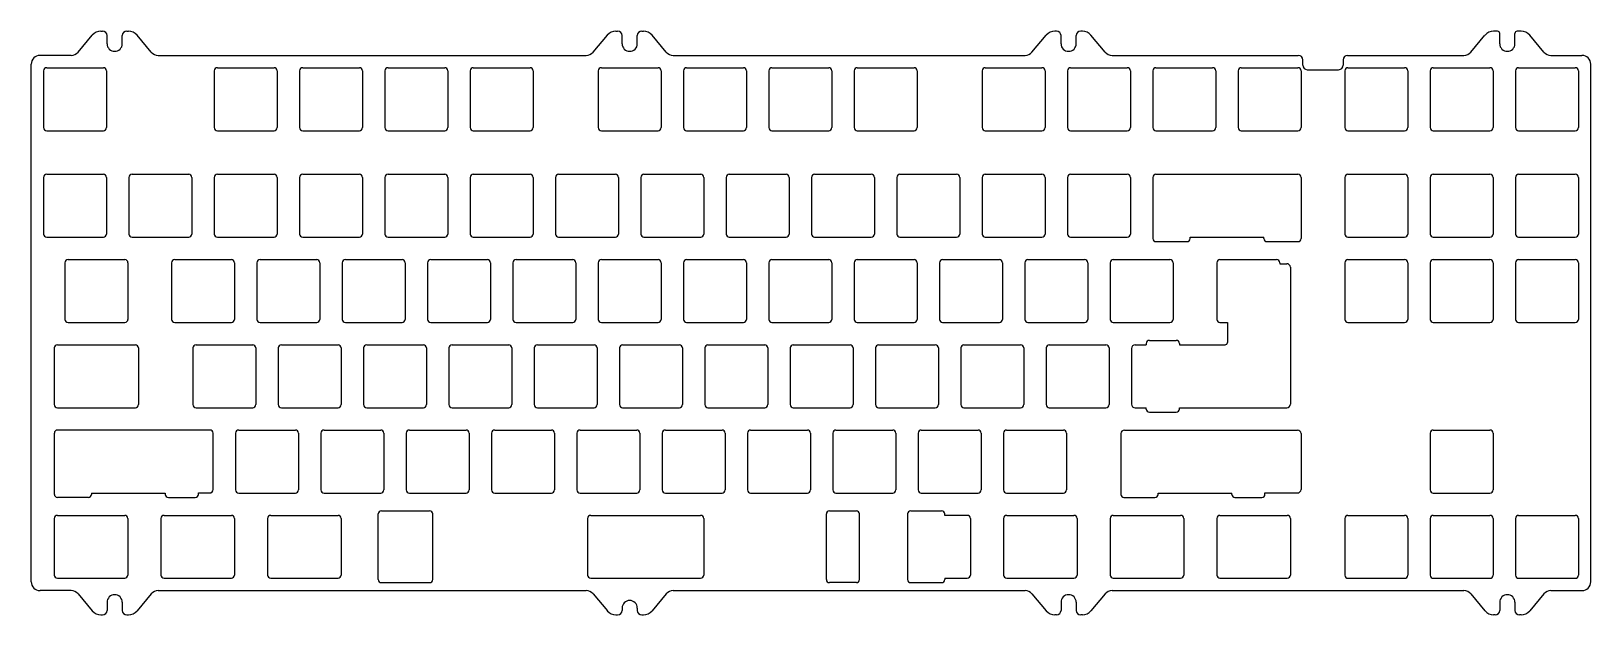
# Model space of a CAD drawing. Header units: millimetres. Extents: x -1058 to -710, y 1269 to 1399.
import ezdxf

# ---------------------------------------------------------------- set-up
doc = ezdxf.new("R2010")
doc.units = ezdxf.units.MM
doc.layers.add('C', color=4, linetype='Continuous')

msp = doc.modelspace()

# ---------------------------------------------------------------- linework, layer by layer
at = {"layer": 'C'}
for p, q in [((-1047.57, 1394.36), (-1044.39, 1398.15)), ((-1042.47, 1399.04), (-1042.09, 1399.04)), ((-1041.09, 1396.24), (-1041.09, 1398.04)), ((-1037.69, 1396.24), (-1037.69, 1398.04)), ((-1036.69, 1399.04), (-1036.31, 1399.04)), ((-1031.22, 1394.36), (-1034.4, 1398.15)), ((-932.58, 1394.36), (-929.39, 1398.15)), ((-927.48, 1399.04), (-927.1, 1399.04)), ((-926.1, 1396.24), (-926.1, 1398.04)), ((-922.7, 1396.24), (-922.7, 1398.04)), ((-921.7, 1399.04), (-921.32, 1399.04)), ((-916.22, 1394.36), (-919.41, 1398.15)), ((-834.58, 1394.36), (-831.39, 1398.15)), ((-829.1, 1399.04), (-829.48, 1399.04)), ((-828.1, 1396.24), (-828.1, 1398.04)), ((-824.7, 1396.24), (-824.7, 1398.04)), ((-823.32, 1399.04), (-823.7, 1399.04)), ((-818.22, 1394.36), (-821.41, 1398.15)), ((-736.62, 1394.36), (-733.44, 1398.15)), ((-730.65, 1399.04), (-731.52, 1399.04)), ((-730.15, 1396.24), (-730.15, 1398.54)), ((-726.75, 1396.24), (-726.75, 1398.54)), ((-725.37, 1399.04), (-726.25, 1399.04)), ((-720.27, 1394.36), (-723.45, 1398.15)), ((-1049.1, 1393.64), (-1056.03, 1393.64)), ((-1029.68, 1393.64), (-934.11, 1393.64)), ((-914.69, 1393.64), (-836.11, 1393.64)), ((-816.69, 1393.64), (-775.12, 1393.64)), ((-764.12, 1393.64), (-738.15, 1393.64)), ((-718.74, 1393.64), (-711.81, 1393.64)), ((-1058.03, 1276.03), (-1058.03, 1391.64)), ((-1055.26, 1390.17), (-1055.26, 1377.51)), ((-1054.56, 1390.87), (-1041.9, 1390.87)), ((-1041.2, 1390.17), (-1041.2, 1377.51)), ((-1017.16, 1390.17), (-1017.16, 1377.51)), ((-1016.46, 1390.87), (-1003.8, 1390.87)), ((-1003.1, 1390.17), (-1003.1, 1377.51)), ((-998.11, 1390.17), (-998.11, 1377.51)), ((-997.41, 1390.87), (-984.75, 1390.87)), ((-984.05, 1390.17), (-984.05, 1377.51)), ((-979.06, 1390.17), (-979.06, 1377.51)), ((-978.36, 1390.87), (-965.7, 1390.87)), ((-965, 1390.17), (-965, 1377.51)), ((-960.01, 1390.17), (-960.01, 1377.51)), ((-959.31, 1390.87), (-946.65, 1390.87)), ((-945.95, 1390.17), (-945.95, 1377.51)), ((-931.43, 1390.17), (-931.43, 1377.51)), ((-930.73, 1390.87), (-918.07, 1390.87)), ((-917.37, 1390.17), (-917.37, 1377.51)), ((-912.38, 1390.17), (-912.38, 1377.51)), ((-911.68, 1390.87), (-899.02, 1390.87)), ((-898.32, 1390.17), (-898.32, 1377.51)), ((-893.33, 1390.17), (-893.33, 1377.51)), ((-892.63, 1390.87), (-879.97, 1390.87)), ((-879.27, 1390.17), (-879.27, 1377.51)), ((-874.28, 1390.17), (-874.28, 1377.51)), ((-873.58, 1390.87), (-860.92, 1390.87)), ((-860.22, 1390.17), (-860.22, 1377.51)), ((-845.71, 1390.17), (-845.71, 1377.51)), ((-845.01, 1390.87), (-832.35, 1390.87)), ((-831.65, 1390.17), (-831.65, 1377.51)), ((-826.66, 1390.17), (-826.66, 1377.51)), ((-825.96, 1390.87), (-813.3, 1390.87)), ((-812.6, 1390.17), (-812.6, 1377.51)), ((-807.61, 1390.17), (-807.61, 1377.51)), ((-806.91, 1390.87), (-794.25, 1390.87)), ((-793.55, 1390.17), (-793.55, 1377.51)), ((-788.56, 1390.17), (-788.56, 1377.51)), ((-787.86, 1390.87), (-775.2, 1390.87)), ((-774.5, 1390.17), (-774.5, 1377.51)), ((-774.12, 1391.44), (-774.12, 1392.64)), ((-773.12, 1390.44), (-766.12, 1390.44)), ((-765.12, 1392.64), (-765.12, 1391.44)), ((-764.74, 1390.17), (-764.74, 1377.51)), ((-764.04, 1390.87), (-751.38, 1390.87)), ((-750.68, 1390.17), (-750.68, 1377.51)), ((-745.69, 1390.17), (-745.69, 1377.51)), ((-744.99, 1390.87), (-732.33, 1390.87)), ((-731.63, 1390.17), (-731.63, 1377.51)), ((-726.64, 1390.17), (-726.64, 1377.51)), ((-725.94, 1390.87), (-713.28, 1390.87)), ((-712.58, 1390.17), (-712.58, 1377.51)), ((-709.81, 1276.03), (-709.81, 1391.64)), ((-1054.56, 1376.81), (-1041.9, 1376.81)), ((-1016.46, 1376.81), (-1003.8, 1376.81)), ((-997.41, 1376.81), (-984.75, 1376.81)), ((-978.36, 1376.81), (-965.7, 1376.81)), ((-959.31, 1376.81), (-946.65, 1376.81)), ((-930.73, 1376.81), (-918.07, 1376.81)), ((-911.68, 1376.81), (-899.02, 1376.81)), ((-892.63, 1376.81), (-879.97, 1376.81)), ((-873.58, 1376.81), (-860.92, 1376.81)), ((-845.01, 1376.81), (-832.35, 1376.81)), ((-825.96, 1376.81), (-813.3, 1376.81)), ((-806.91, 1376.81), (-794.25, 1376.81)), ((-787.86, 1376.81), (-775.2, 1376.81)), ((-764.04, 1376.81), (-751.38, 1376.81)), ((-744.99, 1376.81), (-732.33, 1376.81)), ((-725.94, 1376.81), (-713.28, 1376.81)), ((-1055.26, 1366.36), (-1055.26, 1353.7)), ((-1054.56, 1367.06), (-1041.9, 1367.06)), ((-1041.2, 1366.36), (-1041.2, 1353.7)), ((-1036.21, 1366.36), (-1036.21, 1353.7)), ((-1035.51, 1367.06), (-1022.85, 1367.06)), ((-1022.15, 1366.36), (-1022.15, 1353.7)), ((-1017.16, 1366.36), (-1017.16, 1353.7)), ((-1016.46, 1367.06), (-1003.8, 1367.06)), ((-1003.1, 1366.36), (-1003.1, 1353.7)), ((-998.11, 1366.36), (-998.11, 1353.7)), ((-997.41, 1367.06), (-984.75, 1367.06)), ((-984.05, 1366.36), (-984.05, 1353.7)), ((-979.06, 1366.36), (-979.06, 1353.7)), ((-978.36, 1367.06), (-965.7, 1367.06)), ((-965, 1366.36), (-965, 1353.7)), ((-960.01, 1366.36), (-960.01, 1353.7)), ((-959.31, 1367.06), (-946.65, 1367.06)), ((-945.95, 1366.36), (-945.95, 1353.7)), ((-940.96, 1366.36), (-940.96, 1353.7)), ((-940.26, 1367.06), (-927.6, 1367.06)), ((-926.9, 1366.36), (-926.9, 1353.7)), ((-921.91, 1366.36), (-921.91, 1353.7)), ((-921.21, 1367.06), (-908.55, 1367.06)), ((-907.85, 1366.36), (-907.85, 1353.7)), ((-902.86, 1366.36), (-902.86, 1353.7)), ((-902.16, 1367.06), (-889.5, 1367.06)), ((-888.8, 1366.36), (-888.8, 1353.7)), ((-883.81, 1366.36), (-883.81, 1353.7)), ((-883.11, 1367.06), (-870.45, 1367.06)), ((-869.75, 1366.36), (-869.75, 1353.7)), ((-864.76, 1366.36), (-864.76, 1353.7)), ((-864.06, 1367.06), (-851.4, 1367.06)), ((-850.7, 1366.36), (-850.7, 1353.7)), ((-845.71, 1366.36), (-845.71, 1353.7)), ((-845.01, 1367.06), (-832.35, 1367.06)), ((-831.65, 1366.36), (-831.65, 1353.7)), ((-826.66, 1366.36), (-826.66, 1353.7)), ((-825.96, 1367.06), (-813.3, 1367.06)), ((-812.6, 1366.36), (-812.6, 1353.7)), ((-807.6, 1366.36), (-807.6, 1352.71)), ((-806.9, 1367.06), (-775.21, 1367.06)), ((-774.51, 1366.36), (-774.51, 1352.71)), ((-764.74, 1366.36), (-764.74, 1353.7)), ((-764.04, 1367.06), (-751.38, 1367.06)), ((-750.68, 1366.36), (-750.68, 1353.7)), ((-745.69, 1366.36), (-745.69, 1353.7)), ((-744.99, 1367.06), (-732.33, 1367.06)), ((-731.63, 1366.36), (-731.63, 1353.7)), ((-726.64, 1366.36), (-726.64, 1353.7)), ((-725.94, 1367.06), (-713.28, 1367.06)), ((-712.58, 1366.36), (-712.58, 1353.7)), ((-1054.56, 1353), (-1041.9, 1353)), ((-1035.51, 1353), (-1022.85, 1353)), ((-1016.46, 1353), (-1003.8, 1353)), ((-997.41, 1353), (-984.75, 1353)), ((-978.36, 1353), (-965.7, 1353)), ((-959.31, 1353), (-946.65, 1353)), ((-940.26, 1353), (-927.6, 1353)), ((-921.21, 1353), (-908.55, 1353)), ((-902.16, 1353), (-889.5, 1353)), ((-883.11, 1353), (-870.45, 1353)), ((-864.06, 1353), (-851.4, 1353)), ((-845.01, 1353), (-832.35, 1353)), ((-825.96, 1353), (-813.3, 1353)), ((-806.9, 1352.01), (-799.99, 1352.01)), ((-799.29, 1353), (-782.81, 1353)), ((-799.29, 1352.71), (-799.29, 1353)), ((-782.81, 1352.71), (-782.81, 1353)), ((-782.11, 1352.01), (-775.21, 1352.01)), ((-764.04, 1353), (-751.38, 1353)), ((-744.99, 1353), (-732.33, 1353)), ((-725.94, 1353), (-713.28, 1353)), ((-1049.79, 1348.01), (-1037.13, 1348.01)), ((-1025.98, 1348.01), (-1013.32, 1348.01)), ((-1006.93, 1348.01), (-994.27, 1348.01)), ((-987.88, 1348.01), (-975.22, 1348.01)), ((-968.83, 1348.01), (-956.17, 1348.01)), ((-949.78, 1348.01), (-937.12, 1348.01)), ((-930.73, 1348.01), (-918.07, 1348.01)), ((-911.68, 1348.01), (-899.02, 1348.01)), ((-892.63, 1348.01), (-879.97, 1348.01)), ((-873.58, 1348.01), (-860.92, 1348.01)), ((-854.53, 1348.01), (-841.87, 1348.01)), ((-835.48, 1348.01), (-822.82, 1348.01)), ((-816.43, 1348.01), (-803.77, 1348.01)), ((-792.62, 1348.01), (-779.96, 1348.01)), ((-764.04, 1348.01), (-751.38, 1348.01)), ((-744.99, 1348.01), (-732.33, 1348.01)), ((-725.94, 1348.01), (-713.28, 1348.01)), ((-1050.49, 1347.31), (-1050.49, 1334.65)), ((-1036.43, 1347.31), (-1036.43, 1334.65)), ((-1026.68, 1347.31), (-1026.68, 1334.65)), ((-1012.62, 1347.31), (-1012.62, 1334.65)), ((-1007.63, 1347.31), (-1007.63, 1334.65)), ((-993.57, 1347.31), (-993.57, 1334.65)), ((-988.58, 1347.31), (-988.58, 1334.65)), ((-974.52, 1347.31), (-974.52, 1334.65)), ((-969.53, 1347.31), (-969.53, 1334.65)), ((-955.47, 1347.31), (-955.47, 1334.65)), ((-950.48, 1347.31), (-950.48, 1334.65)), ((-936.42, 1347.31), (-936.42, 1334.65)), ((-931.43, 1347.31), (-931.43, 1334.65)), ((-917.37, 1347.31), (-917.37, 1334.65)), ((-912.38, 1347.31), (-912.38, 1334.65)), ((-898.32, 1347.31), (-898.32, 1334.65)), ((-893.33, 1347.31), (-893.33, 1334.65)), ((-879.27, 1347.31), (-879.27, 1334.65)), ((-874.28, 1347.31), (-874.28, 1334.65)), ((-860.22, 1347.31), (-860.22, 1334.65)), ((-855.23, 1347.31), (-855.23, 1334.65)), ((-841.17, 1347.31), (-841.17, 1334.65)), ((-836.18, 1347.31), (-836.18, 1334.65)), ((-822.12, 1347.31), (-822.12, 1334.65)), ((-817.13, 1347.31), (-817.13, 1334.65)), ((-803.07, 1347.31), (-803.07, 1334.65)), ((-793.32, 1347.31), (-793.32, 1334.65)), ((-779.26, 1347.31), (-779.26, 1347.09)), ((-779.26, 1347.09), (-777.69, 1347.09)), ((-776.89, 1346.29), (-776.89, 1315.7)), ((-764.74, 1347.31), (-764.74, 1334.65)), ((-750.68, 1347.31), (-750.68, 1334.65)), ((-745.69, 1347.31), (-745.69, 1334.65)), ((-731.63, 1347.31), (-731.63, 1334.65)), ((-726.64, 1347.31), (-726.64, 1334.65)), ((-712.58, 1347.31), (-712.58, 1334.65)), ((-1049.79, 1333.95), (-1037.13, 1333.95)), ((-1025.98, 1333.95), (-1013.32, 1333.95)), ((-1006.93, 1333.95), (-994.27, 1333.95)), ((-987.88, 1333.95), (-975.22, 1333.95)), ((-968.83, 1333.95), (-956.17, 1333.95)), ((-949.78, 1333.95), (-937.12, 1333.95)), ((-930.73, 1333.95), (-918.07, 1333.95)), ((-911.68, 1333.95), (-899.02, 1333.95)), ((-892.63, 1333.95), (-879.97, 1333.95)), ((-873.58, 1333.95), (-860.92, 1333.95)), ((-854.53, 1333.95), (-841.87, 1333.95)), ((-835.48, 1333.95), (-822.82, 1333.95)), ((-816.43, 1333.95), (-803.77, 1333.95)), ((-792.62, 1333.95), (-790.96, 1333.95)), ((-790.96, 1333.95), (-790.96, 1329.46)), ((-764.04, 1333.95), (-751.38, 1333.95)), ((-744.99, 1333.95), (-732.33, 1333.95)), ((-725.94, 1333.95), (-713.28, 1333.95)), ((-1052.87, 1328.26), (-1052.87, 1315.6)), ((-1052.17, 1328.96), (-1034.75, 1328.96)), ((-1034.05, 1328.26), (-1034.05, 1315.6)), ((-1021.92, 1328.26), (-1021.92, 1315.6)), ((-1021.22, 1328.96), (-1008.56, 1328.96)), ((-1007.86, 1328.26), (-1007.86, 1315.6)), ((-1002.87, 1328.26), (-1002.87, 1315.6)), ((-1002.17, 1328.96), (-989.51, 1328.96)), ((-988.81, 1328.26), (-988.81, 1315.6)), ((-983.82, 1328.26), (-983.82, 1315.6)), ((-983.12, 1328.96), (-970.46, 1328.96)), ((-969.76, 1328.26), (-969.76, 1315.6)), ((-964.77, 1328.26), (-964.77, 1315.6)), ((-964.07, 1328.96), (-951.41, 1328.96)), ((-950.71, 1328.26), (-950.71, 1315.6)), ((-945.72, 1328.26), (-945.72, 1315.6)), ((-945.02, 1328.96), (-932.36, 1328.96)), ((-931.66, 1328.26), (-931.66, 1315.6)), ((-926.67, 1328.26), (-926.67, 1315.6)), ((-925.97, 1328.96), (-913.31, 1328.96)), ((-912.61, 1328.26), (-912.61, 1315.6)), ((-907.62, 1328.26), (-907.62, 1315.6)), ((-906.92, 1328.96), (-894.26, 1328.96)), ((-893.56, 1328.26), (-893.56, 1315.6)), ((-888.57, 1328.26), (-888.57, 1315.6)), ((-887.87, 1328.96), (-875.21, 1328.96)), ((-874.51, 1328.26), (-874.51, 1315.6)), ((-869.52, 1328.26), (-869.52, 1315.6)), ((-868.82, 1328.96), (-856.16, 1328.96)), ((-855.46, 1328.26), (-855.46, 1315.6)), ((-850.47, 1328.26), (-850.47, 1315.6)), ((-849.77, 1328.96), (-837.11, 1328.96)), ((-836.41, 1328.26), (-836.41, 1315.6)), ((-831.42, 1328.26), (-831.42, 1315.6)), ((-830.72, 1328.96), (-818.06, 1328.96)), ((-817.36, 1328.26), (-817.36, 1315.6)), ((-812.36, 1328.16), (-812.36, 1315.7)), ((-811.56, 1328.96), (-809.07, 1328.96)), ((-809.07, 1329.26), (-809.07, 1328.96)), ((-808.37, 1329.96), (-802.37, 1329.96)), ((-801.67, 1329.26), (-801.67, 1328.96)), ((-801.67, 1328.96), (-791.46, 1328.96)), ((-1052.17, 1314.9), (-1034.75, 1314.9)), ((-1021.22, 1314.9), (-1008.56, 1314.9)), ((-1002.17, 1314.9), (-989.51, 1314.9)), ((-983.12, 1314.9), (-970.46, 1314.9)), ((-964.07, 1314.9), (-951.41, 1314.9)), ((-945.02, 1314.9), (-932.36, 1314.9)), ((-925.97, 1314.9), (-913.31, 1314.9)), ((-906.92, 1314.9), (-894.26, 1314.9)), ((-887.87, 1314.9), (-875.21, 1314.9)), ((-868.82, 1314.9), (-856.16, 1314.9)), ((-849.77, 1314.9), (-837.11, 1314.9)), ((-830.72, 1314.9), (-818.06, 1314.9)), ((-811.56, 1314.9), (-809.07, 1314.9)), ((-809.07, 1314.6), (-809.07, 1314.9)), ((-808.37, 1313.9), (-802.37, 1313.9)), ((-801.67, 1314.6), (-801.67, 1314.9)), ((-801.67, 1314.9), (-777.69, 1314.9)), ((-1018.11, 1309.91), (-1052.14, 1309.91)), ((-1011.69, 1309.91), (-999.03, 1309.91)), ((-992.64, 1309.91), (-979.98, 1309.91)), ((-973.59, 1309.91), (-960.93, 1309.91)), ((-954.54, 1309.91), (-941.88, 1309.91)), ((-935.49, 1309.91), (-922.83, 1309.91)), ((-916.44, 1309.91), (-903.78, 1309.91)), ((-897.39, 1309.91), (-884.73, 1309.91)), ((-878.34, 1309.91), (-865.68, 1309.91)), ((-859.29, 1309.91), (-846.63, 1309.91)), ((-840.24, 1309.91), (-827.58, 1309.91)), ((-813.94, 1309.91), (-775.31, 1309.91)), ((-744.99, 1309.91), (-732.33, 1309.91)), ((-1052.84, 1295.55), (-1052.84, 1309.21)), ((-1017.41, 1296.66), (-1017.41, 1309.21)), ((-1012.39, 1309.21), (-1012.39, 1296.55)), ((-998.33, 1309.21), (-998.33, 1296.55)), ((-993.34, 1309.21), (-993.34, 1296.55)), ((-979.28, 1309.21), (-979.28, 1296.55)), ((-974.29, 1309.21), (-974.29, 1296.55)), ((-960.23, 1309.21), (-960.23, 1296.55)), ((-955.24, 1309.21), (-955.24, 1296.55)), ((-941.18, 1309.21), (-941.18, 1296.55)), ((-936.19, 1309.21), (-936.19, 1296.55)), ((-922.13, 1309.21), (-922.13, 1296.55)), ((-917.14, 1309.21), (-917.14, 1296.55)), ((-903.08, 1309.21), (-903.08, 1296.55)), ((-898.09, 1309.21), (-898.09, 1296.55)), ((-884.03, 1309.21), (-884.03, 1296.55)), ((-879.04, 1309.21), (-879.04, 1296.55)), ((-864.98, 1309.21), (-864.98, 1296.55)), ((-859.99, 1309.21), (-859.99, 1296.55)), ((-845.93, 1309.21), (-845.93, 1296.55)), ((-840.94, 1309.21), (-840.94, 1296.55)), ((-826.88, 1309.21), (-826.88, 1296.55)), ((-814.74, 1309.11), (-814.74, 1295.55)), ((-774.51, 1309.11), (-774.51, 1296.66)), ((-745.69, 1309.21), (-745.69, 1296.55)), ((-731.63, 1309.21), (-731.63, 1296.55)), ((-1044.56, 1295.85), (-1028.08, 1295.85)), ((-1044.56, 1295.85), (-1044.56, 1295.55)), ((-1028.08, 1295.85), (-1028.08, 1295.55)), ((-1020.68, 1295.86), (-1018.21, 1295.86)), ((-1020.68, 1295.55), (-1020.68, 1295.86)), ((-1011.69, 1295.85), (-999.03, 1295.85)), ((-992.64, 1295.85), (-979.98, 1295.85)), ((-973.59, 1295.85), (-960.93, 1295.85)), ((-954.54, 1295.85), (-941.88, 1295.85)), ((-935.49, 1295.85), (-922.83, 1295.85)), ((-916.44, 1295.85), (-903.78, 1295.85)), ((-897.39, 1295.85), (-884.73, 1295.85)), ((-878.34, 1295.85), (-865.68, 1295.85)), ((-859.29, 1295.85), (-846.63, 1295.85)), ((-840.24, 1295.85), (-827.58, 1295.85)), ((-806.43, 1295.85), (-789.96, 1295.85)), ((-806.43, 1295.55), (-806.43, 1295.85)), ((-789.96, 1295.55), (-789.96, 1295.85)), ((-782.56, 1295.86), (-775.31, 1295.86)), ((-782.56, 1295.55), (-782.56, 1295.86)), ((-744.99, 1295.85), (-732.33, 1295.85)), ((-1045.26, 1294.85), (-1052.14, 1294.85)), ((-1027.38, 1294.85), (-1021.38, 1294.85)), ((-814.04, 1294.85), (-807.13, 1294.85)), ((-789.26, 1294.85), (-783.26, 1294.85)), ((-1052.86, 1290.16), (-1052.86, 1277.52)), ((-1052.16, 1290.86), (-1037.14, 1290.86)), ((-1036.44, 1290.16), (-1036.44, 1277.52)), ((-1029.05, 1290.16), (-1029.05, 1277.52)), ((-1028.35, 1290.86), (-1013.33, 1290.86)), ((-1012.63, 1290.16), (-1012.63, 1277.52)), ((-1005.24, 1290.16), (-1005.24, 1277.52)), ((-1004.54, 1290.86), (-989.52, 1290.86)), ((-988.82, 1290.16), (-988.82, 1277.52)), ((-980.55, 1276.52), (-980.55, 1291.16)), ((-979.85, 1291.86), (-969.06, 1291.86)), ((-968.36, 1276.52), (-968.36, 1291.16)), ((-933.8, 1290.16), (-933.8, 1277.52)), ((-933.1, 1290.86), (-908.56, 1290.86)), ((-907.86, 1290.16), (-907.86, 1277.52)), ((-880.48, 1276.52), (-880.48, 1291.16)), ((-879.78, 1291.86), (-873.78, 1291.86)), ((-873.08, 1276.52), (-873.08, 1291.16)), ((-862.36, 1291.16), (-862.36, 1276.52)), ((-861.66, 1291.86), (-854.76, 1291.86)), ((-854.06, 1290.86), (-854.06, 1291.16)), ((-849.02, 1290.86), (-854.06, 1290.86)), ((-848.32, 1290.16), (-848.32, 1277.52)), ((-840.93, 1290.16), (-840.93, 1277.52)), ((-840.23, 1290.86), (-825.21, 1290.86)), ((-824.51, 1290.16), (-824.51, 1277.52)), ((-817.12, 1290.16), (-817.12, 1277.52)), ((-816.42, 1290.86), (-801.4, 1290.86)), ((-800.7, 1290.16), (-800.7, 1277.52)), ((-793.31, 1290.16), (-793.31, 1277.52)), ((-792.61, 1290.86), (-777.59, 1290.86)), ((-776.89, 1290.16), (-776.89, 1277.52)), ((-764.74, 1290.16), (-764.74, 1277.5)), ((-764.04, 1290.86), (-751.38, 1290.86)), ((-750.68, 1290.16), (-750.68, 1277.5)), ((-745.69, 1290.16), (-745.69, 1277.5)), ((-744.99, 1290.86), (-732.33, 1290.86)), ((-731.63, 1290.16), (-731.63, 1277.5)), ((-726.64, 1290.16), (-726.64, 1277.5)), ((-725.94, 1290.86), (-713.28, 1290.86)), ((-712.58, 1290.16), (-712.58, 1277.5)), ((-1052.16, 1276.82), (-1037.14, 1276.82)), ((-1028.35, 1276.82), (-1013.33, 1276.82)), ((-1004.54, 1276.82), (-989.52, 1276.82)), ((-979.85, 1275.82), (-969.06, 1275.82)), ((-933.1, 1276.82), (-908.56, 1276.82)), ((-873.78, 1275.82), (-879.78, 1275.82)), ((-861.66, 1275.82), (-854.76, 1275.82)), ((-854.06, 1276.82), (-849.02, 1276.82)), ((-854.06, 1276.82), (-854.06, 1276.52)), ((-840.23, 1276.82), (-825.21, 1276.82)), ((-816.42, 1276.82), (-801.4, 1276.82)), ((-792.61, 1276.82), (-777.59, 1276.82)), ((-764.04, 1276.8), (-751.38, 1276.8)), ((-744.99, 1276.8), (-732.33, 1276.8)), ((-725.94, 1276.8), (-713.28, 1276.8)), ((-1049.1, 1274.03), (-1056.03, 1274.03)), ((-1047.57, 1273.32), (-1044.39, 1269.52)), ((-1041.09, 1271.43), (-1041.09, 1269.63)), ((-1037.69, 1271.43), (-1037.69, 1269.63)), ((-1031.22, 1273.32), (-1034.4, 1269.52)), ((-1029.68, 1274.03), (-934.11, 1274.03)), ((-932.58, 1273.32), (-929.39, 1269.52)), ((-916.22, 1273.32), (-919.41, 1269.52)), ((-914.69, 1274.03), (-836.11, 1274.03)), ((-834.58, 1273.32), (-831.39, 1269.52)), ((-828.1, 1271.43), (-828.1, 1269.63)), ((-824.7, 1271.43), (-824.7, 1269.63)), ((-818.22, 1273.32), (-821.41, 1269.52)), ((-816.69, 1274.03), (-738.15, 1274.03)), ((-736.62, 1273.32), (-733.44, 1269.52)), ((-730.15, 1271.43), (-730.15, 1269.63)), ((-726.75, 1271.43), (-726.75, 1269.63)), ((-720.27, 1273.32), (-723.45, 1269.52)), ((-718.74, 1274.03), (-711.81, 1274.03)), ((-1042.47, 1268.63), (-1042.09, 1268.63)), ((-1036.69, 1268.63), (-1036.31, 1268.63)), ((-927.48, 1268.63), (-927.1, 1268.63)), ((-926.1, 1270.13), (-926.1, 1269.63)), ((-922.7, 1270.13), (-922.7, 1269.63)), ((-921.7, 1268.63), (-921.32, 1268.63)), ((-829.1, 1268.63), (-829.48, 1268.63)), ((-823.32, 1268.63), (-823.7, 1268.63)), ((-731.15, 1268.63), (-731.52, 1268.63)), ((-725.37, 1268.63), (-725.75, 1268.63))]:
    msp.add_line(p, q, dxfattribs=at)
for centre, radius, start, end in [((-1042.47, 1396.54), 2.5, 90, 140), ((-1042.09, 1398.04), 1, 0, 90), ((-1036.69, 1398.04), 1, 90, 180), ((-1036.31, 1396.54), 2.5, 40, 90), ((-927.48, 1396.54), 2.5, 90, 140), ((-927.1, 1398.04), 1, 0, 90), ((-921.7, 1398.04), 1, 90, 180), ((-921.32, 1396.54), 2.5, 40, 90), ((-829.48, 1396.54), 2.5, 90, 140), ((-829.1, 1398.04), 1, 360, 90), ((-823.7, 1398.04), 1, 90, 180), ((-823.32, 1396.54), 2.5, 40, 90), ((-731.52, 1396.54), 2.5, 90, 140), ((-730.65, 1398.54), 0.5, 360, 90), ((-726.25, 1398.54), 0.5, 90, 180), ((-725.37, 1396.54), 2.5, 40, 90), ((-1056.03, 1391.64), 2, 90, 180), ((-1049.1, 1395.64), 2, 270, 320), ((-1039.39, 1396.24), 1.7, 180, 0), ((-1029.68, 1395.64), 2, 220, 270), ((-934.11, 1395.64), 2, 270, 320), ((-924.4, 1396.24), 1.7, 180, 0), ((-914.69, 1395.64), 2, 220, 270), ((-836.11, 1395.64), 2, 270, 320), ((-826.4, 1396.24), 1.7, 180, 0), ((-816.69, 1395.64), 2, 220, 270), ((-775.12, 1392.64), 1, 0, 90), ((-764.12, 1392.64), 1, 90, 180), ((-738.15, 1395.64), 2, 270, 320), ((-728.45, 1396.24), 1.7, 180, 0), ((-718.74, 1395.64), 2, 220, 270), ((-711.81, 1391.64), 2, 0, 90), ((-1054.56, 1390.17), 0.7, 90, 180), ((-1041.9, 1390.17), 0.7, 0, 90), ((-1016.46, 1390.17), 0.7, 90, 180), ((-1003.8, 1390.17), 0.7, 0, 90), ((-997.41, 1390.17), 0.7, 90, 180), ((-984.75, 1390.17), 0.7, 0, 90), ((-978.36, 1390.17), 0.7, 90, 180), ((-965.7, 1390.17), 0.7, 0, 90), ((-959.31, 1390.17), 0.7, 90, 180), ((-946.65, 1390.17), 0.7, 0, 90), ((-930.73, 1390.17), 0.7, 90, 180), ((-918.07, 1390.17), 0.7, 0, 90), ((-911.68, 1390.17), 0.7, 90, 180), ((-899.02, 1390.17), 0.7, 0, 90), ((-892.63, 1390.17), 0.7, 90, 180), ((-879.97, 1390.17), 0.7, 0, 90), ((-873.58, 1390.17), 0.7, 90, 180), ((-860.92, 1390.17), 0.7, 0, 90), ((-845.01, 1390.17), 0.7, 90, 180), ((-832.35, 1390.17), 0.7, 0, 90), ((-825.96, 1390.17), 0.7, 90, 180), ((-813.3, 1390.17), 0.7, 0, 90), ((-806.91, 1390.17), 0.7, 90, 180), ((-794.25, 1390.17), 0.7, 0, 90), ((-787.86, 1390.17), 0.7, 90, 180), ((-775.2, 1390.17), 0.7, 0, 90), ((-773.12, 1391.44), 1, 180, 270), ((-766.12, 1391.44), 1, 270, 0), ((-764.04, 1390.17), 0.7, 90, 180), ((-751.38, 1390.17), 0.7, 0, 90), ((-744.99, 1390.17), 0.7, 90, 180), ((-732.33, 1390.17), 0.7, 0, 90), ((-725.94, 1390.17), 0.7, 90, 180), ((-713.28, 1390.17), 0.7, 0, 90), ((-1054.56, 1377.51), 0.7, 180, 270), ((-1041.9, 1377.51), 0.7, 270, 0), ((-1016.46, 1377.51), 0.7, 180, 270), ((-1003.8, 1377.51), 0.7, 270, 0), ((-997.41, 1377.51), 0.7, 180, 270), ((-984.75, 1377.51), 0.7, 270, 0), ((-978.36, 1377.51), 0.7, 180, 270), ((-965.7, 1377.51), 0.7, 270, 0), ((-959.31, 1377.51), 0.7, 180, 270), ((-946.65, 1377.51), 0.7, 270, 0), ((-930.73, 1377.51), 0.7, 180, 270), ((-918.07, 1377.51), 0.7, 270, 0), ((-911.68, 1377.51), 0.7, 180, 270), ((-899.02, 1377.51), 0.7, 270, 0), ((-892.63, 1377.51), 0.7, 180, 270), ((-879.97, 1377.51), 0.7, 270, 0), ((-873.58, 1377.51), 0.7, 180, 270), ((-860.92, 1377.51), 0.7, 270, 0), ((-845.01, 1377.51), 0.7, 180, 270), ((-832.35, 1377.51), 0.7, 270, 0), ((-825.96, 1377.51), 0.7, 180, 270), ((-813.3, 1377.51), 0.7, 270, 0), ((-806.91, 1377.51), 0.7, 180, 270), ((-794.25, 1377.51), 0.7, 270, 0), ((-787.86, 1377.51), 0.7, 180, 270), ((-775.2, 1377.51), 0.7, 270, 0), ((-764.04, 1377.51), 0.7, 180, 270), ((-751.38, 1377.51), 0.7, 270, 0), ((-744.99, 1377.51), 0.7, 180, 270), ((-732.33, 1377.51), 0.7, 270, 0), ((-725.94, 1377.51), 0.7, 180, 270), ((-713.28, 1377.51), 0.7, 270, 0), ((-1054.56, 1366.36), 0.7, 90, 180), ((-1041.9, 1366.36), 0.7, 0, 90), ((-1035.51, 1366.36), 0.7, 90, 180), ((-1022.85, 1366.36), 0.7, 0, 90), ((-1016.46, 1366.36), 0.7, 90, 180), ((-1003.8, 1366.36), 0.7, 0, 90), ((-997.41, 1366.36), 0.7, 90, 180), ((-984.75, 1366.36), 0.7, 0, 90), ((-978.36, 1366.36), 0.7, 90, 180), ((-965.7, 1366.36), 0.7, 0, 90), ((-959.31, 1366.36), 0.7, 90, 180), ((-946.65, 1366.36), 0.7, 0, 90), ((-940.26, 1366.36), 0.7, 90, 180), ((-927.6, 1366.36), 0.7, 0, 90), ((-921.21, 1366.36), 0.7, 90, 180), ((-908.55, 1366.36), 0.7, 0, 90), ((-902.16, 1366.36), 0.7, 90, 180), ((-889.5, 1366.36), 0.7, 0, 90), ((-883.11, 1366.36), 0.7, 90, 180), ((-870.45, 1366.36), 0.7, 0, 90), ((-864.06, 1366.36), 0.7, 90, 180), ((-851.4, 1366.36), 0.7, 0, 90), ((-845.01, 1366.36), 0.7, 90, 180), ((-832.35, 1366.36), 0.7, 0, 90), ((-825.96, 1366.36), 0.7, 90, 180), ((-813.3, 1366.36), 0.7, 0, 90), ((-806.9, 1366.36), 0.7, 90, 180), ((-775.21, 1366.36), 0.7, 0, 90), ((-764.04, 1366.36), 0.7, 90, 180), ((-751.38, 1366.36), 0.7, 0, 90), ((-744.99, 1366.36), 0.7, 90, 180), ((-732.33, 1366.36), 0.7, 0, 90), ((-725.94, 1366.36), 0.7, 90, 180), ((-713.28, 1366.36), 0.7, 0, 90), ((-1054.56, 1353.7), 0.7, 180, 270), ((-1041.9, 1353.7), 0.7, 270, 0), ((-1035.51, 1353.7), 0.7, 180, 270), ((-1022.85, 1353.7), 0.7, 270, 0), ((-1016.46, 1353.7), 0.7, 180, 270), ((-1003.8, 1353.7), 0.7, 270, 0), ((-997.41, 1353.7), 0.7, 180, 270), ((-984.75, 1353.7), 0.7, 270, 0), ((-978.36, 1353.7), 0.7, 180, 270), ((-965.7, 1353.7), 0.7, 270, 0), ((-959.31, 1353.7), 0.7, 180, 270), ((-946.65, 1353.7), 0.7, 270, 0), ((-940.26, 1353.7), 0.7, 180, 270), ((-927.6, 1353.7), 0.7, 270, 0), ((-921.21, 1353.7), 0.7, 180, 270), ((-908.55, 1353.7), 0.7, 270, 0), ((-902.16, 1353.7), 0.7, 180, 270), ((-889.5, 1353.7), 0.7, 270, 0), ((-883.11, 1353.7), 0.7, 180, 270), ((-870.45, 1353.7), 0.7, 270, 0), ((-864.06, 1353.7), 0.7, 180, 270), ((-851.4, 1353.7), 0.7, 270, 0), ((-845.01, 1353.7), 0.7, 180, 270), ((-832.35, 1353.7), 0.7, 270, 0), ((-825.96, 1353.7), 0.7, 180, 270), ((-813.3, 1353.7), 0.7, 270, 0), ((-806.9, 1352.71), 0.7, 180, 270), ((-799.99, 1352.71), 0.7, 270, 0), ((-782.11, 1352.71), 0.7, 180, 270), ((-775.21, 1352.71), 0.7, 270, 0), ((-764.04, 1353.7), 0.7, 180, 270), ((-751.38, 1353.7), 0.7, 270, 0), ((-744.99, 1353.7), 0.7, 180, 270), ((-732.33, 1353.7), 0.7, 270, 0), ((-725.94, 1353.7), 0.7, 180, 270), ((-713.28, 1353.7), 0.7, 270, 0), ((-1049.79, 1347.31), 0.7, 90, 180), ((-1037.13, 1347.31), 0.7, 0, 90), ((-1025.98, 1347.31), 0.7, 90, 180), ((-1013.32, 1347.31), 0.7, 0, 90), ((-1006.93, 1347.31), 0.7, 90, 180), ((-994.27, 1347.31), 0.7, 0, 90), ((-987.88, 1347.31), 0.7, 90, 180), ((-975.22, 1347.31), 0.7, 0, 90), ((-968.83, 1347.31), 0.7, 90, 180), ((-956.17, 1347.31), 0.7, 0, 90), ((-949.78, 1347.31), 0.7, 90, 180), ((-937.12, 1347.31), 0.7, 0, 90), ((-930.73, 1347.31), 0.7, 90, 180), ((-918.07, 1347.31), 0.7, 0, 90), ((-911.68, 1347.31), 0.7, 90, 180), ((-899.02, 1347.31), 0.7, 0, 90), ((-892.63, 1347.31), 0.7, 90, 180), ((-879.97, 1347.31), 0.7, 0, 90), ((-873.58, 1347.31), 0.7, 90, 180), ((-860.92, 1347.31), 0.7, 0, 90), ((-854.53, 1347.31), 0.7, 90, 180), ((-841.87, 1347.31), 0.7, 0, 90), ((-835.48, 1347.31), 0.7, 90, 180), ((-822.82, 1347.31), 0.7, 0, 90), ((-816.43, 1347.31), 0.7, 90, 180), ((-803.77, 1347.31), 0.7, 0, 90), ((-792.62, 1347.31), 0.7, 90, 180), ((-779.96, 1347.31), 0.7, 0, 90), ((-764.04, 1347.31), 0.7, 90, 180), ((-751.38, 1347.31), 0.7, 0, 90), ((-744.99, 1347.31), 0.7, 90, 180), ((-732.33, 1347.31), 0.7, 0, 90), ((-725.94, 1347.31), 0.7, 90, 180), ((-713.28, 1347.31), 0.7, 0, 90), ((-777.69, 1346.29), 0.8, 0, 90), ((-1049.79, 1334.65), 0.7, 180, 270), ((-1037.13, 1334.65), 0.7, 270, 0), ((-1025.98, 1334.65), 0.7, 180, 270), ((-1013.32, 1334.65), 0.7, 270, 0), ((-1006.93, 1334.65), 0.7, 180, 270), ((-994.27, 1334.65), 0.7, 270, 0), ((-987.88, 1334.65), 0.7, 180, 270), ((-975.22, 1334.65), 0.7, 270, 0), ((-968.83, 1334.65), 0.7, 180, 270), ((-956.17, 1334.65), 0.7, 270, 0), ((-949.78, 1334.65), 0.7, 180, 270), ((-937.12, 1334.65), 0.7, 270, 0), ((-930.73, 1334.65), 0.7, 180, 270), ((-918.07, 1334.65), 0.7, 270, 0), ((-911.68, 1334.65), 0.7, 180, 270), ((-899.02, 1334.65), 0.7, 270, 0), ((-892.63, 1334.65), 0.7, 180, 270), ((-879.97, 1334.65), 0.7, 270, 0), ((-873.58, 1334.65), 0.7, 180, 270), ((-860.92, 1334.65), 0.7, 270, 0), ((-854.53, 1334.65), 0.7, 180, 270), ((-841.87, 1334.65), 0.7, 270, 0), ((-835.48, 1334.65), 0.7, 180, 270), ((-822.82, 1334.65), 0.7, 270, 0), ((-816.43, 1334.65), 0.7, 180, 270), ((-803.77, 1334.65), 0.7, 270, 0), ((-792.62, 1334.65), 0.7, 180, 270), ((-764.04, 1334.65), 0.7, 180, 270), ((-751.38, 1334.65), 0.7, 270, 0), ((-744.99, 1334.65), 0.7, 180, 270), ((-732.33, 1334.65), 0.7, 270, 0), ((-725.94, 1334.65), 0.7, 180, 270), ((-713.28, 1334.65), 0.7, 270, 0), ((-1052.17, 1328.26), 0.7, 90, 180), ((-1034.75, 1328.26), 0.7, 0, 90), ((-1021.22, 1328.26), 0.7, 90, 180), ((-1008.56, 1328.26), 0.7, 0, 90), ((-1002.17, 1328.26), 0.7, 90, 180), ((-989.51, 1328.26), 0.7, 0, 90), ((-983.12, 1328.26), 0.7, 90, 180), ((-970.46, 1328.26), 0.7, 0, 90), ((-964.07, 1328.26), 0.7, 90, 180), ((-951.41, 1328.26), 0.7, 0, 90), ((-945.02, 1328.26), 0.7, 90, 180), ((-932.36, 1328.26), 0.7, 0, 90), ((-925.97, 1328.26), 0.7, 90, 180), ((-913.31, 1328.26), 0.7, 0, 90), ((-906.92, 1328.26), 0.7, 90, 180), ((-894.26, 1328.26), 0.7, 0, 90), ((-887.87, 1328.26), 0.7, 90, 180), ((-875.21, 1328.26), 0.7, 0, 90), ((-868.82, 1328.26), 0.7, 90, 180), ((-856.16, 1328.26), 0.7, 0, 90), ((-849.77, 1328.26), 0.7, 90, 180), ((-837.11, 1328.26), 0.7, 0, 90), ((-830.72, 1328.26), 0.7, 90, 180), ((-818.06, 1328.26), 0.7, 0, 90), ((-811.56, 1328.16), 0.8, 90, 180), ((-808.37, 1329.26), 0.7, 90, 180), ((-802.37, 1329.26), 0.7, 0, 90), ((-791.46, 1329.46), 0.5, 270, 0), ((-1052.17, 1315.6), 0.7, 180, 270), ((-1034.75, 1315.6), 0.7, 270, 0), ((-1021.22, 1315.6), 0.7, 180, 270), ((-1008.56, 1315.6), 0.7, 270, 0), ((-1002.17, 1315.6), 0.7, 180, 270), ((-989.51, 1315.6), 0.7, 270, 0), ((-983.12, 1315.6), 0.7, 180, 270), ((-970.46, 1315.6), 0.7, 270, 0), ((-964.07, 1315.6), 0.7, 180, 270), ((-951.41, 1315.6), 0.7, 270, 0), ((-945.02, 1315.6), 0.7, 180, 270), ((-932.36, 1315.6), 0.7, 270, 0), ((-925.97, 1315.6), 0.7, 180, 270), ((-913.31, 1315.6), 0.7, 270, 0), ((-906.92, 1315.6), 0.7, 180, 270), ((-894.26, 1315.6), 0.7, 270, 0), ((-887.87, 1315.6), 0.7, 180, 270), ((-875.21, 1315.6), 0.7, 270, 0), ((-868.82, 1315.6), 0.7, 180, 270), ((-856.16, 1315.6), 0.7, 270, 0), ((-849.77, 1315.6), 0.7, 180, 270), ((-837.11, 1315.6), 0.7, 270, 0), ((-830.72, 1315.6), 0.7, 180, 270), ((-818.06, 1315.6), 0.7, 270, 0), ((-811.56, 1315.7), 0.8, 180, 270), ((-808.37, 1314.6), 0.7, 180, 270), ((-802.37, 1314.6), 0.7, 270, 0), ((-777.69, 1315.7), 0.8, 270, 0), ((-1052.14, 1309.21), 0.7, 90, 180), ((-1018.11, 1309.21), 0.7, 0, 90), ((-1011.69, 1309.21), 0.7, 90, 180), ((-999.03, 1309.21), 0.7, 0, 90), ((-992.64, 1309.21), 0.7, 90, 180), ((-979.98, 1309.21), 0.7, 0, 90), ((-973.59, 1309.21), 0.7, 90, 180), ((-960.93, 1309.21), 0.7, 0, 90), ((-954.54, 1309.21), 0.7, 90, 180), ((-941.88, 1309.21), 0.7, 0, 90), ((-935.49, 1309.21), 0.7, 90, 180), ((-922.83, 1309.21), 0.7, 0, 90), ((-916.44, 1309.21), 0.7, 90, 180), ((-903.78, 1309.21), 0.7, 0, 90), ((-897.39, 1309.21), 0.7, 90, 180), ((-884.73, 1309.21), 0.7, 0, 90), ((-878.34, 1309.21), 0.7, 90, 180), ((-865.68, 1309.21), 0.7, 0, 90), ((-859.29, 1309.21), 0.7, 90, 180), ((-846.63, 1309.21), 0.7, 0, 90), ((-840.24, 1309.21), 0.7, 90, 180), ((-827.58, 1309.21), 0.7, 0, 90), ((-813.94, 1309.11), 0.8, 90, 180), ((-775.31, 1309.11), 0.8, 0, 90), ((-744.99, 1309.21), 0.7, 90, 180), ((-732.33, 1309.21), 0.7, 0, 90), ((-1052.14, 1295.55), 0.7, 180, 270), ((-1045.26, 1295.55), 0.7, 270, 0.0302), ((-1027.38, 1295.55), 0.7, 179.9698, 270), ((-1021.38, 1295.55), 0.7, 270, 0), ((-1018.21, 1296.66), 0.8, 270, 0), ((-1011.69, 1296.55), 0.7, 180, 270), ((-999.03, 1296.55), 0.7, 270, 0), ((-992.64, 1296.55), 0.7, 180, 270), ((-979.98, 1296.55), 0.7, 270, 0), ((-973.59, 1296.55), 0.7, 180, 270), ((-960.93, 1296.55), 0.7, 270, 0), ((-954.54, 1296.55), 0.7, 180, 270), ((-941.88, 1296.55), 0.7, 270, 0), ((-935.49, 1296.55), 0.7, 180, 270), ((-922.83, 1296.55), 0.7, 270, 0), ((-916.44, 1296.55), 0.7, 180, 270), ((-903.78, 1296.55), 0.7, 270, 0), ((-897.39, 1296.55), 0.7, 180, 270), ((-884.73, 1296.55), 0.7, 270, 0), ((-878.34, 1296.55), 0.7, 180, 270), ((-865.68, 1296.55), 0.7, 270, 0), ((-859.29, 1296.55), 0.7, 180, 270), ((-846.63, 1296.55), 0.7, 270, 0), ((-840.24, 1296.55), 0.7, 180, 270), ((-827.58, 1296.55), 0.7, 270, 0), ((-814.04, 1295.55), 0.7, 180, 270), ((-807.13, 1295.55), 0.7, 270, 0), ((-789.26, 1295.55), 0.7, 180, 270), ((-783.26, 1295.55), 0.7, 270, 0), ((-775.31, 1296.66), 0.8, 270, 0), ((-744.99, 1296.55), 0.7, 180, 270), ((-732.33, 1296.55), 0.7, 270, 0), ((-1052.16, 1290.16), 0.7, 90, 180), ((-1037.14, 1290.16), 0.7, 0, 90), ((-1028.35, 1290.16), 0.7, 90, 180), ((-1013.33, 1290.16), 0.7, 0, 90), ((-1004.54, 1290.16), 0.7, 90, 180), ((-989.52, 1290.16), 0.7, 0, 90), ((-979.85, 1291.16), 0.7, 90, 180), ((-969.06, 1291.16), 0.7, 0, 90), ((-933.1, 1290.16), 0.7, 90, 180), ((-908.56, 1290.16), 0.7, 0, 90), ((-879.78, 1291.16), 0.7, 90, 180), ((-873.78, 1291.16), 0.7, 0, 90), ((-861.66, 1291.16), 0.7, 90, 180), ((-854.76, 1291.16), 0.7, 0, 90), ((-849.02, 1290.16), 0.7, 0, 90), ((-840.23, 1290.16), 0.7, 90, 180), ((-825.21, 1290.16), 0.7, 0, 90), ((-816.42, 1290.16), 0.7, 90, 180), ((-801.4, 1290.16), 0.7, 0, 90), ((-792.61, 1290.16), 0.7, 90, 180), ((-777.59, 1290.16), 0.7, 0, 90), ((-764.04, 1290.16), 0.7, 90, 180), ((-751.38, 1290.16), 0.7, 0, 90), ((-744.99, 1290.16), 0.7, 90, 180), ((-732.33, 1290.16), 0.7, 0, 90), ((-725.94, 1290.16), 0.7, 90, 180), ((-713.28, 1290.16), 0.7, 0, 90), ((-1056.03, 1276.03), 2, 180, 270), ((-1052.16, 1277.52), 0.7, 180, 270), ((-1037.14, 1277.52), 0.7, 270, 0), ((-1028.35, 1277.52), 0.7, 180, 270), ((-1013.33, 1277.52), 0.7, 270, 0), ((-1004.54, 1277.52), 0.7, 180, 270), ((-989.52, 1277.52), 0.7, 270, 0), ((-979.85, 1276.52), 0.7, 180, 270), ((-969.06, 1276.52), 0.7, 270, 0), ((-933.1, 1277.52), 0.7, 180, 270), ((-908.56, 1277.52), 0.7, 270, 0), ((-879.78, 1276.52), 0.7, 180, 270), ((-873.78, 1276.52), 0.7, 270, 0), ((-861.66, 1276.52), 0.7, 180, 270), ((-854.76, 1276.52), 0.7, 270, 0), ((-849.02, 1277.52), 0.7, 270, 0), ((-840.23, 1277.52), 0.7, 180, 270), ((-825.21, 1277.52), 0.7, 270, 0), ((-816.42, 1277.52), 0.7, 180, 270), ((-801.4, 1277.52), 0.7, 270, 0), ((-792.61, 1277.52), 0.7, 180, 270), ((-777.59, 1277.52), 0.7, 270, 0), ((-764.04, 1277.5), 0.7, 180, 270), ((-751.38, 1277.5), 0.7, 270, 0), ((-744.99, 1277.5), 0.7, 180, 270), ((-732.33, 1277.5), 0.7, 270, 0), ((-725.94, 1277.5), 0.7, 180, 270), ((-713.28, 1277.5), 0.7, 270, 0), ((-711.81, 1276.03), 2, 270, 0), ((-1049.1, 1272.03), 2, 40, 90), ((-1039.39, 1271.43), 1.7, 360, 180), ((-1029.68, 1272.03), 2, 90, 140), ((-934.11, 1272.03), 2, 40, 90), ((-924.4, 1270.13), 1.7, 360, 180), ((-914.69, 1272.03), 2, 90, 140), ((-836.11, 1272.03), 2, 40, 90), ((-826.4, 1271.43), 1.7, 0, 180), ((-816.69, 1272.03), 2, 90, 140), ((-738.15, 1272.03), 2, 40, 90), ((-728.45, 1271.43), 1.7, 360, 180), ((-718.74, 1272.03), 2, 90, 140), ((-1042.47, 1271.13), 2.5, 220, 270), ((-1042.09, 1269.63), 1, 270, 0), ((-1036.69, 1269.63), 1, 180, 270), ((-1036.31, 1271.13), 2.5, 270, 320), ((-927.48, 1271.13), 2.5, 220, 270), ((-927.1, 1269.63), 1, 270, 0), ((-921.7, 1269.63), 1, 180, 270), ((-921.32, 1271.13), 2.5, 270, 320), ((-829.48, 1271.13), 2.5, 220, 270), ((-829.1, 1269.63), 1, 270, 0), ((-823.7, 1269.63), 1, 180, 270), ((-823.32, 1271.13), 2.5, 270, 320), ((-731.52, 1271.13), 2.5, 220, 270), ((-731.15, 1269.63), 1, 270, 0), ((-725.75, 1269.63), 1, 180, 270), ((-725.37, 1271.13), 2.5, 270, 320)]:
    msp.add_arc(centre, radius, start, end, dxfattribs=at)

doc.saveas('drawing.dxf')
